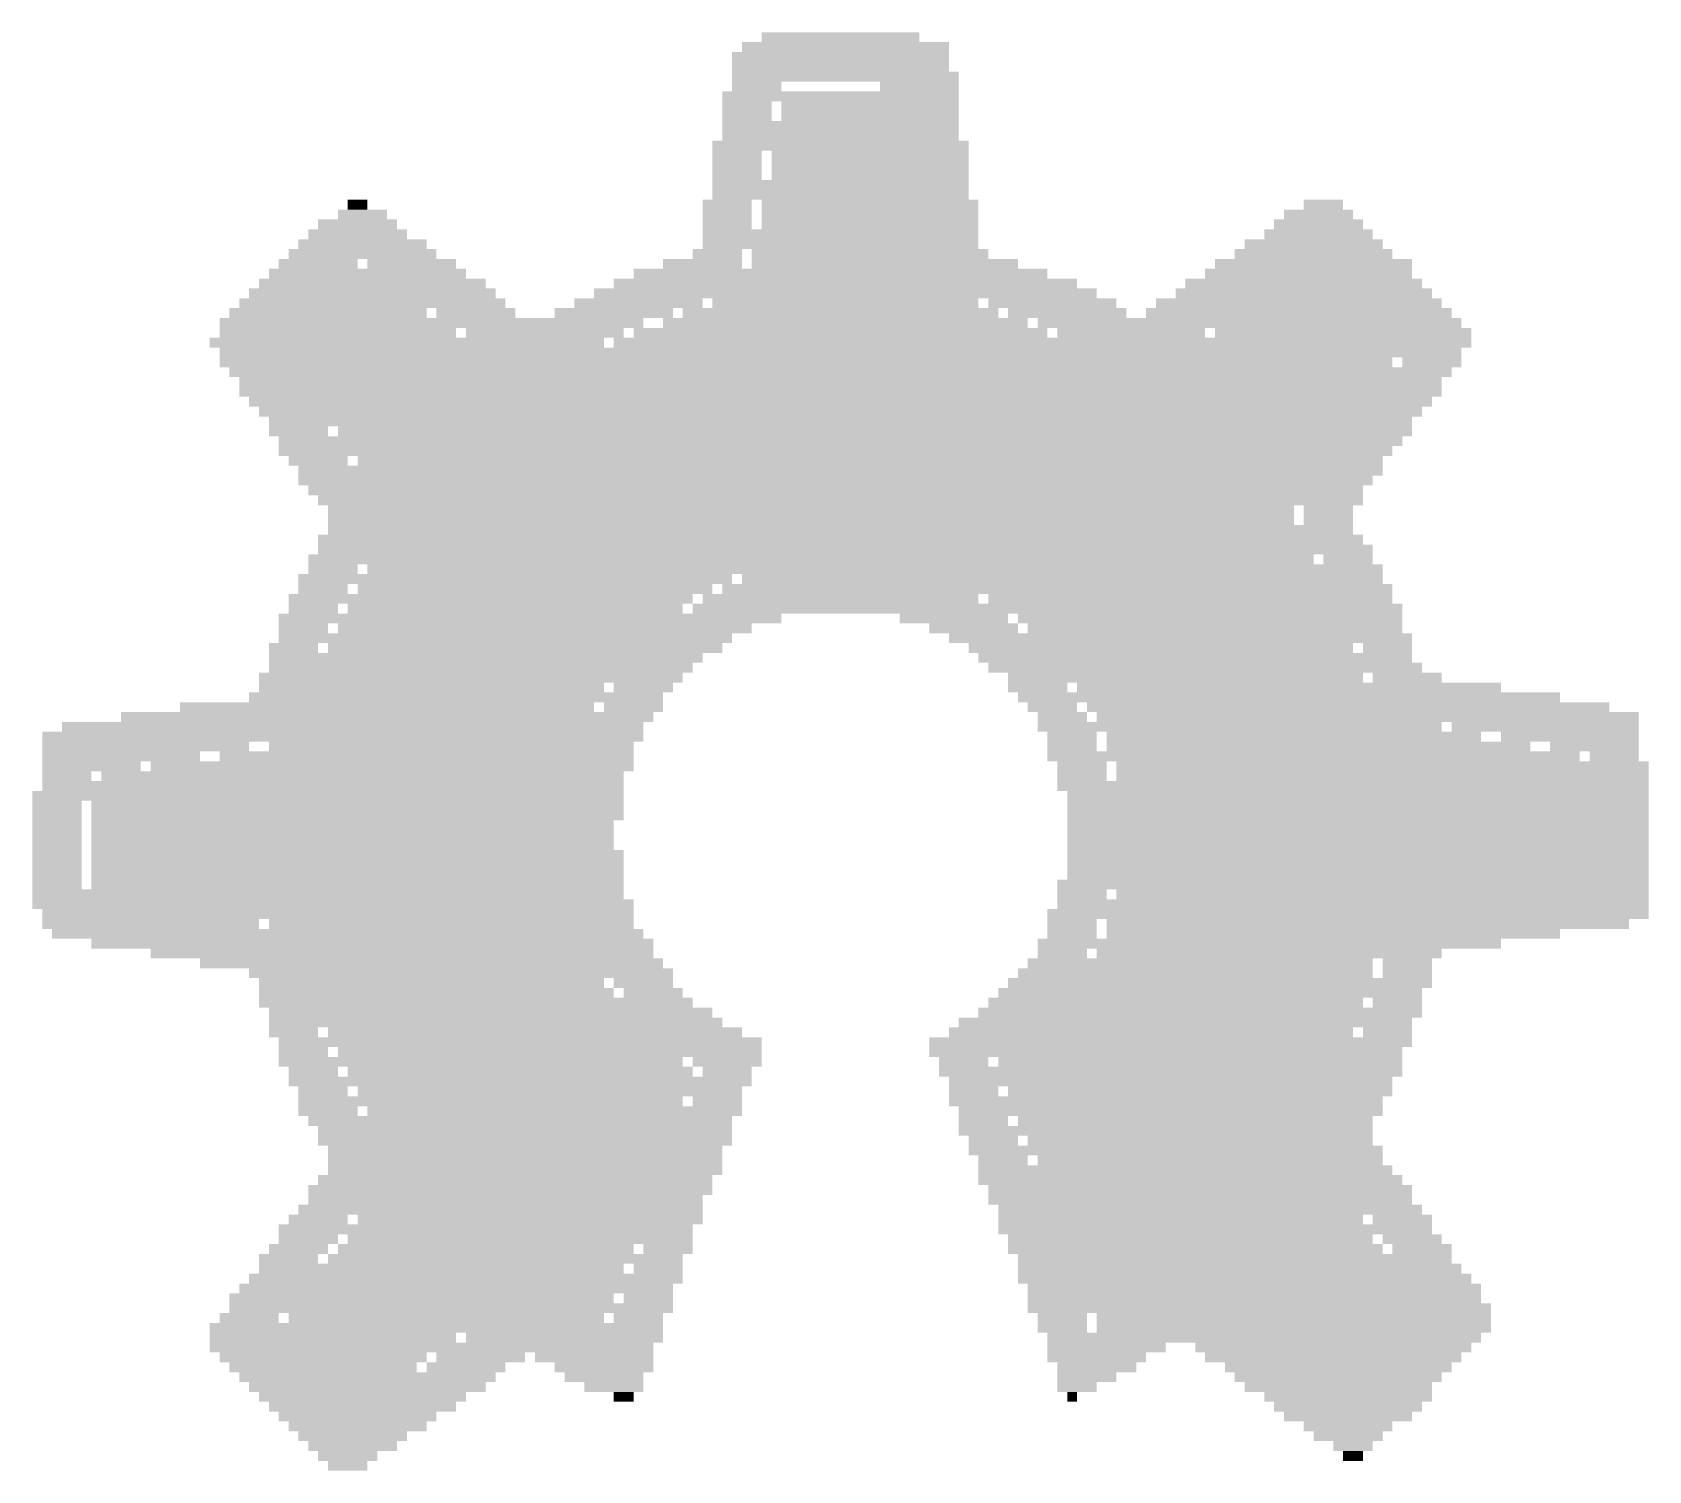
# Model space of a CAD drawing. Extents: x -3 to 225, y 0 to 143.
# Drawn here: x 194.72 to 202.93, y 55.58 to 62.88 of the extents above; entities that cross this region are included whole.
import ezdxf

# ---------------------------------------------------------------- set-up
doc = ezdxf.new("R2010")
doc.units = 0
doc.layers.add('121', color=1, linetype='CONTINUOUS')

# ---------------------------------------------------------------- blocks, each defined once
blk = doc.blocks.new('RECT')
blk.add_solid([(-0.5, -0.5), (0.5, -0.5), (-0.5, 0.5), (0.5, 0.5)])

msp = doc.modelspace()

# ---------------------------------------------------------------- block references
at = {"layer": '121', "yscale": 0.05}
for p, xscale in [((198.85, 62.8), 1.05), ((198.825, 62.85), 0.8), ((198.825, 62.75), 1.1), ((198.825, 62.7), 1.1), ((198.85, 62.65), 1.15), ((198.825, 62.55), 1.2), ((198.4, 62.6), 0.25), ((199.225, 62.6), 0.4), ((198.35, 62.5), 0.25), ((198.975, 62.5), 0.9), ((198.35, 62.45), 0.25), ((198.825, 62.4), 1.2), ((198.975, 62.45), 0.9), ((198.825, 62.3), 1.3), ((198.825, 62.35), 1.2), ((198.3, 62.25), 0.25), ((198.3, 62.2), 0.25), ((198.3, 62.15), 0.25), ((198.825, 62.1), 1.3), ((198.825, 62.05), 1.3), ((196.375, 62), 0.1), ((198.25, 62), 0.25), ((198.975, 62), 1.1), ((201.275, 62), 0.2), ((196.375, 61.9), 0.4), ((196.4, 61.95), 0.25), ((198.25, 61.95), 0.25), ((198.25, 61.9), 0.25), ((198.975, 61.95), 1.1), ((198.975, 61.9), 1.1), ((201.25, 61.9), 0.45), ((201.25, 61.95), 0.35), ((196.375, 61.85), 0.5), ((198.825, 61.85), 1.4), ((201.25, 61.85), 0.55), ((196.4, 61.75), 0.75), ((196.4, 61.8), 0.65), ((198.2, 61.75), 0.25), ((198.825, 61.8), 1.4), ((198.975, 61.75), 1.2), ((201.225, 61.75), 0.8), ((201.225, 61.8), 0.7), ((196.175, 61.7), 0.4), ((196.65, 61.7), 0.45), ((198.825, 61.65), 2.1), ((198.125, 61.7), 0.4), ((199.05, 61.7), 1.35), ((201.2, 61.65), 1.05), ((196.45, 61.6), 1.15), ((198.85, 61.6), 2.35), ((201.175, 61.6), 1.2), ((196.45, 61.5), 1.35), ((196.45, 61.55), 1.25), ((197.8, 61.5), 0.65), ((198.85, 61.55), 2.55), ((198.85, 61.5), 1.35), ((199.9, 61.5), 0.65), ((201.15, 61.5), 1.45), ((201.175, 61.55), 1.3), ((196.75, 61.4), 2.15), ((196.975, 61.45), 0.4), ((197.675, 61.45), 0.6), ((198.85, 61.4), 1.85), ((198.825, 61.45), 1.6), ((199.975, 61.45), 0.6), ((200.9, 61.4), 2.15), ((201.15, 61.45), 1.55), ((196.275, 61.35), 1.2), ((197.325, 61.35), 0.8), ((198.825, 61.35), 2.1), ((200.3, 61.35), 0.75), ((201.375, 61.35), 1.3), ((196.625, 61.3), 2), ((198.825, 61.25), 6.3), ((199.85, 61.3), 4.35), ((198.65, 61.2), 5.95), ((198.825, 61.15), 6.2), ((201.825, 61.2), 0.3), ((198.825, 61.1), 6.1), ((198.825, 61.05), 6.1), ((198.825, 61), 6), ((198.825, 60.95), 5.9), ((198.825, 60.9), 5.8), ((196.075, 60.85), 0.3), ((199, 60.85), 5.45), ((198.825, 60.8), 5.7), ((198.8, 60.75), 5.65), ((196.175, 60.7), 0.3), ((198.975, 60.7), 5.2), ((198.825, 60.65), 5.5), ((198.8, 60.6), 5.45), ((198.8, 60.55), 5.35), ((198.825, 60.5), 5.3), ((198.675, 60.45), 4.9), ((201.3, 60.45), 0.25), ((198.675, 60.4), 4.9), ((198.825, 60.35), 5.2), ((201.3, 60.4), 0.25), ((198.825, 60.3), 5.3), ((198.85, 60.25), 5.35), ((198.675, 60.2), 5.1), ((201.4, 60.2), 0.25), ((197.175, 60.1), 2.2), ((196.25, 60.15), 0.25), ((199, 60.15), 5.15), ((199.95, 60.1), 3.25), ((197.05, 60), 2.05), ((196.2, 60.05), 0.25), ((197.275, 60.05), 1.8), ((198.825, 60), 1.4), ((199.925, 60.05), 3.4), ((200.6, 60), 2.05), ((196.15, 59.95), 0.25), ((197.175, 59.95), 1.7), ((199.875, 59.95), 3.6), ((197.25, 59.9), 2.55), ((196.1, 59.85), 0.25), ((197.325, 59.85), 2.1), ((199.4, 59.9), 0.55), ((199.5, 59.85), 0.45), ((200.7, 59.9), 1.95), ((200.725, 59.85), 1.9), ((197.125, 59.8), 2.3), ((200.55, 59.8), 2.35), ((196.05, 59.75), 0.25), ((197.025, 59.7), 2.2), ((197.225, 59.75), 2), ((200.45, 59.75), 1.95), ((200.625, 59.7), 2.2), ((201.6, 59.75), 0.25), ((196.95, 59.6), 2.15), ((197, 59.65), 2.15), ((200.675, 59.65), 2.2), ((200.575, 59.6), 1.8), ((201.7, 59.6), 0.35), ((196.75, 59.55), 1.75), ((197.825, 59.55), 0.3), ((199.825, 59.55), 0.3), ((201.1, 59.55), 2.15), ((196.525, 59.45), 2.1), ((196.875, 59.5), 2.1), ((197.775, 59.45), 0.3), ((201.1, 59.5), 2.75), ((199.9, 59.45), 0.25), ((201.4, 59.45), 2.65), ((196.35, 59.35), 2.95), ((196.525, 59.4), 2.7), ((199.95, 59.4), 0.25), ((200.85, 59.35), 2.05), ((201.5, 59.4), 2.75), ((202.4, 59.35), 0.95), ((196.3, 59.3), 3.05), ((200, 59.3), 0.25), ((201.125, 59.3), 1.9), ((202.525, 59.3), 0.7), ((195.3, 59.25), 1.05), ((195.175, 59.2), 0.8), ((196.725, 59.2), 2.1), ((196.85, 59.25), 1.85), ((200, 59.25), 0.25), ((201.225, 59.2), 2.7), ((201.25, 59.25), 2.15), ((202.65, 59.25), 0.45), ((202.75, 59.2), 0.25), ((195.025, 59.15), 0.5), ((194.9, 59.1), 0.25), ((196.4, 59.1), 2.65), ((196.55, 59.15), 2.45), ((200.05, 59.15), 0.25), ((200.05, 59.1), 0.25), ((201.575, 59.15), 2.7), ((201.575, 59.1), 2.7), ((196.25, 59.05), 2.95), ((201.425, 59.05), 3), ((196.225, 59), 3), ((194.85, 58.95), 0.25), ((196.375, 58.95), 2.7), ((201.45, 59), 2.95), ((201.45, 58.95), 2.95), ((194.85, 58.9), 0.25), ((196.375, 58.9), 2.7), ((201.45, 58.9), 2.95), ((194.85, 58.85), 0.25), ((194.85, 58.8), 0.25), ((196.35, 58.85), 2.65), ((196.35, 58.8), 2.65), ((201.45, 58.85), 2.95), ((201.45, 58.8), 2.95), ((194.85, 58.75), 0.25), ((194.85, 58.7), 0.25), ((196.35, 58.75), 2.65), ((196.375, 58.7), 2.7), ((201.45, 58.75), 2.95), ((201.45, 58.7), 2.95), ((194.85, 58.65), 0.25), ((196.375, 58.65), 2.7), ((201.45, 58.65), 2.95), ((194.85, 58.6), 0.25), ((194.85, 58.55), 0.25), ((196.375, 58.6), 2.7), ((196.375, 58.55), 2.7), ((201.425, 58.55), 3), ((201.45, 58.6), 2.95), ((196.225, 58.5), 3), ((196.25, 58.45), 3.05), ((200.05, 58.5), 0.25), ((201.425, 58.45), 3), ((201.575, 58.5), 2.7), ((196.275, 58.4), 3), ((201.4, 58.4), 3.05), ((195.325, 58.35), 1.1), ((196.325, 58.3), 3), ((196.85, 58.35), 1.85), ((200, 58.35), 0.25), ((200, 58.3), 0.25), ((201.5, 58.35), 2.65), ((201.325, 58.3), 2.3), ((196.45, 58.25), 2.85), ((196.6, 58.2), 2.55), ((201, 58.25), 2.35), ((199.95, 58.2), 0.25), ((201, 58.2), 1.75), ((196.75, 58.15), 2.35), ((200.65, 58.15), 1.75), ((201.7, 58.15), 0.25), ((196.9, 58.1), 2.15), ((196.75, 58.05), 1.75), ((197.825, 58.05), 0.3), ((200.75, 58.05), 2.15), ((200.625, 58.1), 1.8), ((201.7, 58.1), 0.25), ((196.775, 58), 1.8), ((196.975, 57.95), 2.2), ((197.875, 58), 0.3), ((200.525, 57.95), 1.9), ((200.7, 58), 2.15), ((201.65, 57.95), 0.25), ((197.05, 57.9), 2.25), ((200.65, 57.9), 2.25), ((197.075, 57.85), 2.3), ((196.05, 57.8), 0.25), ((197.275, 57.8), 2.1), ((200.4, 57.8), 2.05), ((200.575, 57.85), 2.3), ((201.6, 57.8), 0.25), ((197.2, 57.75), 2.45), ((200.5, 57.75), 2.45), ((196.1, 57.7), 0.25), ((197, 57.65), 2.05), ((197.35, 57.7), 2.15), ((198.25, 57.65), 0.35), ((200.475, 57.7), 2.4), ((199.45, 57.65), 0.25), ((200.65, 57.65), 2.05), ((196.15, 57.6), 0.25), ((197.2, 57.55), 2.35), ((197.2, 57.6), 1.75), ((198.25, 57.6), 0.25), ((200.5, 57.6), 2.35), ((200.5, 57.55), 2.25), ((196.2, 57.5), 0.25), ((197.35, 57.5), 1.95), ((199.5, 57.5), 0.25), ((200.65, 57.5), 1.95), ((197.05, 57.45), 1.95), ((196.225, 57.4), 0.3), ((197.375, 57.4), 1.9), ((198.2, 57.45), 0.25), ((200.475, 57.45), 2.2), ((200.5, 57.4), 2.15), ((197.2, 57.35), 2.15), ((197.225, 57.3), 2.1), ((199.55, 57.35), 0.25), ((200.475, 57.3), 2.1), ((200.625, 57.35), 1.8), ((197.225, 57.25), 2.1), ((199.6, 57.25), 0.25), ((200.65, 57.25), 1.75), ((197.225, 57.2), 2), ((197.225, 57.15), 2), ((200.525, 57.2), 2.1), ((199.65, 57.15), 0.25), ((200.7, 57.15), 1.75), ((197.175, 57.05), 2), ((197.225, 57.1), 2), ((200.575, 57.1), 2.1), ((200.6, 57.05), 2.15), ((197.15, 57), 2.05), ((200.65, 57), 2.15), ((197.1, 56.9), 2.05), ((197.125, 56.95), 2), ((200.65, 56.95), 2.15), ((200.7, 56.9), 2.15), ((196.175, 56.85), 0.3), ((197.25, 56.85), 1.75), ((200.55, 56.85), 1.85), ((201.675, 56.85), 0.3), ((197.025, 56.8), 2.1), ((196.125, 56.75), 0.3), ((197.2, 56.75), 1.75), ((200.725, 56.8), 2.2), ((200.6, 56.75), 1.85), ((201.725, 56.75), 0.3), ((196.025, 56.65), 0.3), ((196.075, 56.7), 0.3), ((197.125, 56.65), 1.8), ((197.025, 56.7), 1.5), ((197.95, 56.7), 0.25), ((200.625, 56.7), 1.9), ((200.825, 56.65), 2.2), ((201.775, 56.7), 0.3), ((196.8, 56.6), 1.85), ((197.9, 56.6), 0.25), ((200.85, 56.6), 2.25), ((196.875, 56.5), 2.2), ((196.925, 56.55), 2.2), ((200.875, 56.55), 2.3), ((200.925, 56.5), 2.3), ((196.7, 56.45), 1.95), ((196.85, 56.4), 2.25), ((197.85, 56.45), 0.25), ((200.925, 56.45), 2.3), ((200.95, 56.4), 2.35), ((195.825, 56.35), 0.3), ((196.825, 56.35), 1.6), ((197.8, 56.35), 0.25), ((199.95, 56.35), 0.25), ((201.125, 56.35), 2), ((196.775, 56.3), 2.3), ((196.25, 56.25), 1.25), ((199.95, 56.3), 0.25), ((200.975, 56.25), 2.2), ((201.125, 56.3), 2), ((196.75, 56.2), 2.25), ((196.2, 56.15), 1.05), ((197, 56.15), 0.45), ((197.575, 56.15), 0.6), ((200.175, 56.2), 0.6), ((200.125, 56.15), 0.5), ((201.325, 56.2), 1.4), ((201.325, 56.15), 1.3), ((196.2, 56.1), 0.95), ((196.925, 56.1), 0.4), ((197.625, 56.1), 0.5), ((200.125, 56.1), 0.4), ((201.35, 56.1), 1.15), ((196.425, 56.05), 1.3), ((196.425, 56), 1.2), ((197.625, 56.05), 0.4), ((197.675, 56), 0.3), ((200.075, 56.05), 0.3), ((200.025, 56), 0.2), ((201.35, 56.05), 1.05), ((201.35, 56), 0.95), ((196.4, 55.95), 1.05), ((196.4, 55.9), 0.95), ((197.725, 55.95), 0.1), ((200, 55.95), 0.05), ((201.4, 55.95), 0.85), ((201.4, 55.9), 0.75), ((196.375, 55.85), 0.8), ((201.4, 55.85), 0.65), ((196.375, 55.8), 0.7), ((196.35, 55.75), 0.55), ((201.4, 55.8), 0.45), ((201.4, 55.75), 0.35), ((196.35, 55.7), 0.45), ((201.425, 55.7), 0.2), ((196.325, 55.65), 0.3), ((196.325, 55.6), 0.2), ((201.425, 55.65), 0.1)]:
    msp.add_blockref('RECT', p, dxfattribs=dict(at, xscale=xscale))
for p in [(198.975, 62.25), (198.975, 62.2), (198.975, 62.15), (196.425, 61.65), (201.225, 61.7), (196.225, 61.45), (197.425, 56.25)]:
    msp.add_blockref('RECT', p, dxfattribs=at)

doc.saveas('drawing.dxf')
